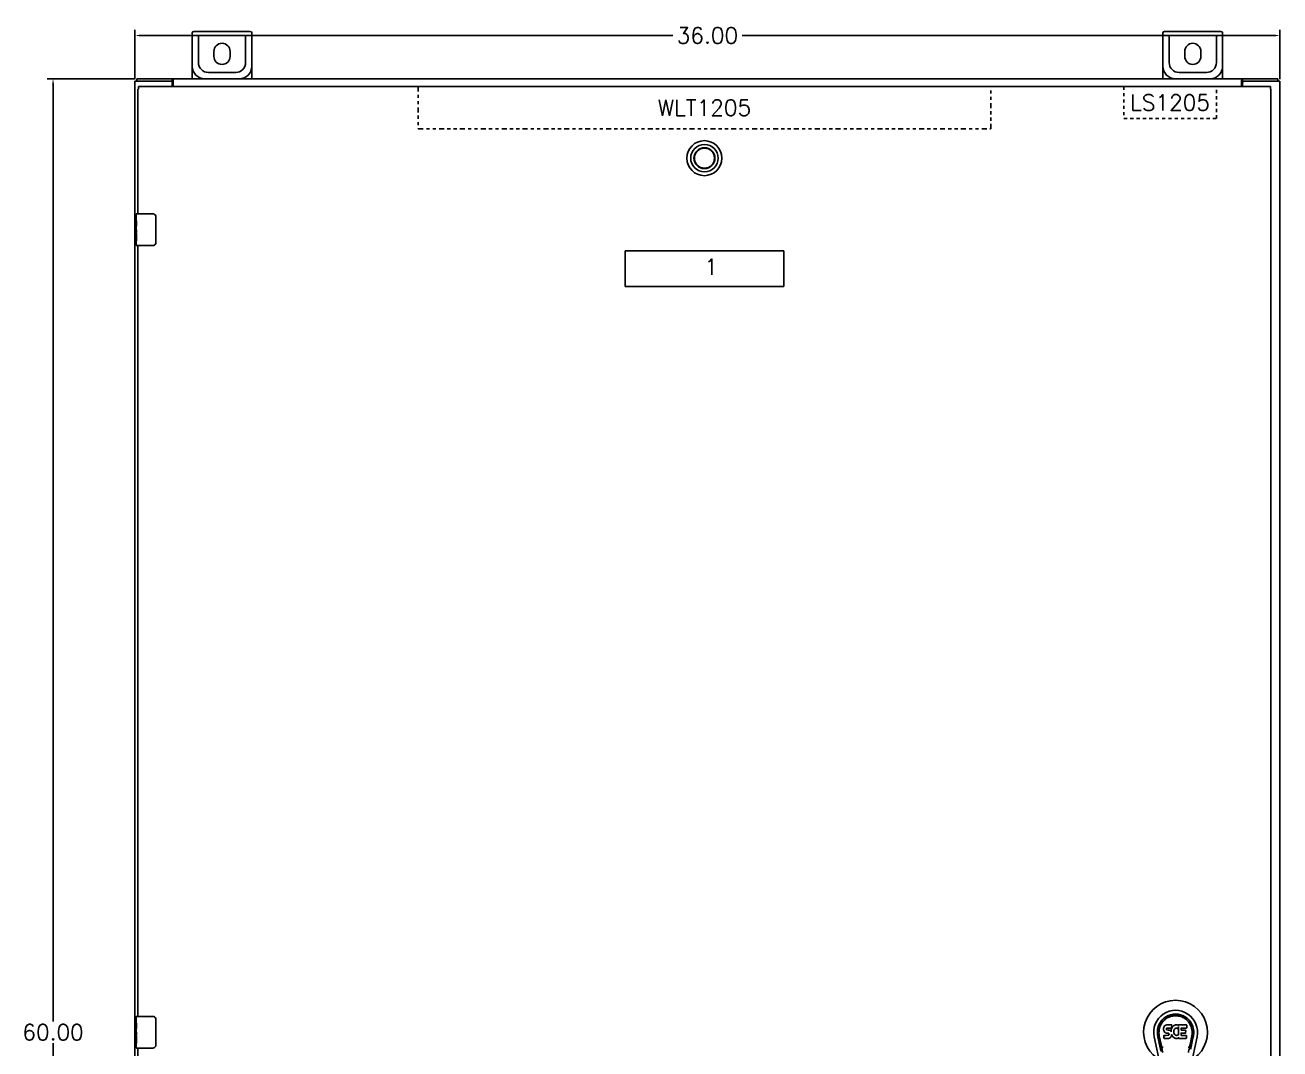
# Model space of a CAD drawing. Header units: inches. Extents: x -89 to 114, y 2 to 66.
# Drawn here: x 0.43 to 39.88, y 34.05 to 66.26 of the extents above; entities that cross this region are included whole.
import ezdxf
from ezdxf.enums import TextEntityAlignment as Align

# ---------------------------------------------------------------- set-up
doc = ezdxf.new("R2010")
doc.units = ezdxf.units.IN
doc.header["$LTSCALE"] = 0.25
doc.header["$MEASUREMENT"] = 0
doc.linetypes.add('HIDDEN2', pattern=[0.1875, 0.125, -0.0625])
doc.linetypes.add('PHANTOM2', pattern=[1.25, 0.625, -0.125, 0.125, -0.125, 0.125, -0.125])
for name, color, linetype in [('PNPG', 72, 'Continuous'), ('PSYMS', 7, 'Continuous'), ('PTAG', 150, 'Continuous')]:
    doc.layers.add(name, color=color, linetype=linetype)
doc.styles.get("Standard").update_dxf_attribs({"font": 'romans.shx'})
doc.styles.add('WD', font='romans.shx')
doc.dimstyles.get("Standard").update_dxf_attribs({"dimtxt": 0.18, "dimasz": 0.18, "dimexe": 0.18, "dimexo": 0.0625, "dimgap": 0.09, "dimtad": 0, "dimtih": 1, "dimtoh": 1, "dimdec": 4, "dimzin": 0, "dimdsep": 46, "dimtxsty": 'Standard', "dimcen": 0.09, "dimadec": 0, "dimazin": 0, "dimtfac": 1, "dimtdec": 4, "dimtofl": 0, "dimtmove": 0, "dimatfit": 3, "dimfxl": 1, "dimtolj": 1, "dimtzin": 0, "dimarcsym": 0})

# ---------------------------------------------------------------- blocks, each defined once
blk = doc.blocks.new('FRONT')
at = {"linetype": 'Continuous'}
for p, q in [((3.881, 4.647), (3.881, 64.497)), ((3.881, 64.497), (4.996, 64.497)), ((3.944, 64.497), (3.944, 64.572)), ((3.944, 64.572), (39.818, 64.572)), ((3.989, 64.322), (3.989, 64.247)), ((3.989, 64.322), (39.588, 64.322)), ((4.996, 64.497), (5.053, 64.497)), ((5.053, 64.497), (5.053, 64.572)), ((5.056, 64.322), (5.056, 64.437)), ((5.083, 64.322), (5.083, 64.529)), ((38.679, 64.322), (38.679, 64.529)), ((38.706, 64.322), (38.706, 64.437)), ((38.709, 64.497), (38.709, 64.572)), ((38.709, 64.497), (38.766, 64.497)), ((38.766, 64.497), (39.881, 64.497)), ((39.588, 64.322), (39.588, 64.247)), ((39.818, 64.497), (39.818, 64.572)), ((39.881, 4.647), (39.881, 64.497)), ((3.976, 60.322), (3.976, 64.247)), ((3.976, 64.247), (3.989, 64.247)), ((39.601, 64.247), (39.588, 64.247)), ((39.601, 64.247), (39.601, 4.897)), ((3.916, 60.163), (3.916, 60.307)), ((3.916, 59.907), (3.916, 60.16)), ((3.925, 60.105), (3.916, 60.105)), ((3.926, 59.937), (3.926, 60.094)), ((3.931, 60.322), (4.441, 60.322)), ((4.541, 60.222), (4.541, 59.422)), ((3.916, 59.937), (3.926, 59.937)), ((3.916, 59.337), (3.916, 59.905)), ((3.919, 59.875), (3.916, 59.875)), ((3.916, 59.743), (3.925, 59.743)), ((3.916, 59.707), (3.926, 59.707)), ((3.916, 59.644), (3.926, 59.644)), ((3.926, 59.754), (3.926, 59.807)), ((3.926, 59.476), (3.926, 59.707)), ((3.916, 59.476), (3.926, 59.476)), ((4.441, 59.322), (3.931, 59.322)), ((3.976, 35.072), (3.976, 59.322)), ((3.916, 34.913), (3.916, 35.057)), ((3.916, 34.657), (3.916, 34.91)), ((3.925, 34.855), (3.916, 34.855)), ((3.926, 34.687), (3.926, 34.844)), ((3.931, 35.072), (4.441, 35.072)), ((4.541, 34.972), (4.541, 34.172)), ((36.23, 34.724), (36.225, 34.699)), ((36.24, 34.749), (36.23, 34.724)), ((36.231, 34.724), (36.23, 34.724)), ((36.255, 34.771), (36.24, 34.749)), ((36.241, 34.749), (36.24, 34.749)), ((36.265, 34.78), (36.255, 34.771)), ((36.255, 34.77), (36.255, 34.771)), ((36.276, 34.788), (36.265, 34.78)), ((36.265, 34.78), (36.265, 34.78)), ((36.299, 34.799), (36.276, 34.788)), ((36.276, 34.787), (36.276, 34.788)), ((36.325, 34.807), (36.299, 34.799)), ((36.299, 34.798), (36.299, 34.799)), ((36.478, 34.807), (36.325, 34.807)), ((36.325, 34.806), (36.325, 34.807)), ((36.476, 34.713), (36.478, 34.728)), ((36.477, 34.806), (36.478, 34.807)), ((36.477, 34.728), (36.478, 34.728)), ((36.479, 34.752), (36.478, 34.807)), ((36.478, 34.752), (36.479, 34.752)), ((36.478, 34.728), (36.479, 34.752)), ((36.491, 34.72), (36.48, 34.699)), ((36.504, 34.739), (36.491, 34.72)), ((36.492, 34.72), (36.491, 34.72)), ((36.52, 34.757), (36.504, 34.739)), ((36.505, 34.739), (36.504, 34.739)), ((36.537, 34.773), (36.52, 34.757)), ((36.52, 34.756), (36.52, 34.757)), ((36.556, 34.788), (36.537, 34.773)), ((36.537, 34.773), (36.537, 34.773)), ((36.579, 34.798), (36.556, 34.788)), ((36.557, 34.787), (36.556, 34.788)), ((36.602, 34.803), (36.579, 34.798)), ((36.579, 34.797), (36.579, 34.798)), ((36.626, 34.805), (36.602, 34.803)), ((36.603, 34.802), (36.602, 34.803)), ((36.626, 34.805), (36.65, 34.805)), ((36.626, 34.805), (36.626, 34.805)), ((36.626, 34.804), (36.626, 34.805)), ((36.663, 34.803), (36.65, 34.805)), ((36.65, 34.804), (36.65, 34.805)), ((36.676, 34.799), (36.663, 34.803)), ((36.663, 34.802), (36.663, 34.803)), ((36.674, 34.699), (36.689, 34.736)), ((36.675, 34.798), (36.676, 34.799)), ((36.688, 34.791), (36.676, 34.799)), ((36.936, 34.805), (36.688, 34.805)), ((36.688, 34.804), (36.688, 34.805)), ((36.688, 34.805), (36.688, 34.791)), ((36.688, 34.791), (36.688, 34.79)), ((36.69, 34.741), (36.689, 34.74)), ((36.689, 34.74), (36.689, 34.74)), ((36.689, 34.739), (36.689, 34.736)), ((36.689, 34.736), (36.693, 34.489)), ((36.691, 34.747), (36.69, 34.745)), ((36.69, 34.745), (36.69, 34.744)), ((36.69, 34.744), (36.69, 34.743)), ((36.69, 34.743), (36.69, 34.742)), ((36.69, 34.742), (36.69, 34.741)), ((36.691, 34.75), (36.691, 34.749)), ((36.691, 34.749), (36.691, 34.747)), ((36.951, 34.714), (36.952, 34.788)), ((3.916, 34.687), (3.926, 34.687)), ((3.916, 34.087), (3.916, 34.655)), ((3.919, 34.625), (3.916, 34.625)), ((3.916, 34.493), (3.925, 34.493)), ((3.916, 34.457), (3.926, 34.457)), ((3.916, 34.394), (3.926, 34.394)), ((3.926, 34.504), (3.926, 34.557)), ((3.926, 34.226), (3.926, 34.457)), ((36.124, 33.503), (35.927, 34.429)), ((36.037, 34.474), (36.038, 34.467)), ((36.04, 34.458), (36.039, 34.461)), ((36.041, 34.455), (36.04, 34.458)), ((36.042, 34.448), (36.041, 34.455)), ((36.045, 34.433), (36.042, 34.448)), ((36.1, 34.177), (36.044, 34.454)), ((36.047, 34.424), (36.045, 34.433)), ((36.047, 34.424), (36.129, 34.039)), ((36.089, 34.463), (36.146, 34.184)), ((36.225, 34.699), (36.224, 34.674)), ((36.225, 34.674), (36.224, 34.674)), ((36.224, 34.674), (36.225, 34.649)), ((36.226, 34.699), (36.225, 34.699)), ((36.226, 34.649), (36.225, 34.649)), ((36.225, 34.649), (36.23, 34.624)), ((36.23, 34.624), (36.23, 34.624)), ((36.23, 34.624), (36.239, 34.601)), ((36.238, 34.474), (36.23, 34.466)), ((36.231, 34.465), (36.23, 34.466)), ((36.23, 34.466), (36.232, 34.386)), ((36.232, 34.387), (36.232, 34.386)), ((36.232, 34.386), (36.239, 34.379)), ((36.3, 34.474), (36.238, 34.474)), ((36.238, 34.473), (36.238, 34.474)), ((36.24, 34.601), (36.239, 34.601)), ((36.239, 34.601), (36.253, 34.579)), ((36.239, 34.379), (36.385, 34.379)), ((36.239, 34.379), (36.239, 34.379)), ((36.254, 34.58), (36.253, 34.579)), ((36.253, 34.579), (36.271, 34.561)), ((36.271, 34.561), (36.292, 34.547)), ((36.271, 34.561), (36.271, 34.561)), ((36.293, 34.548), (36.292, 34.547)), ((36.292, 34.547), (36.305, 34.542)), ((36.36, 34.475), (36.3, 34.474)), ((36.3, 34.474), (36.3, 34.473)), ((36.3, 34.474), (36.3, 34.474)), ((36.305, 34.543), (36.305, 34.542)), ((36.305, 34.542), (36.318, 34.54)), ((36.314, 34.677), (36.315, 34.676)), ((36.314, 34.663), (36.315, 34.676)), ((36.314, 34.663), (36.314, 34.663)), ((36.315, 34.657), (36.314, 34.663)), ((36.314, 34.656), (36.315, 34.657)), ((36.315, 34.676), (36.317, 34.69)), ((36.316, 34.652), (36.315, 34.657)), ((36.315, 34.652), (36.316, 34.652)), ((36.316, 34.69), (36.317, 34.69)), ((36.319, 34.648), (36.316, 34.652)), ((36.317, 34.69), (36.319, 34.693)), ((36.318, 34.693), (36.319, 34.693)), ((36.318, 34.648), (36.319, 34.648)), ((36.318, 34.541), (36.318, 34.54)), ((36.366, 34.54), (36.318, 34.54)), ((36.319, 34.693), (36.321, 34.695)), ((36.322, 34.646), (36.319, 34.648)), ((36.321, 34.695), (36.333, 34.698)), ((36.321, 34.695), (36.321, 34.695)), ((36.334, 34.642), (36.322, 34.646)), ((36.322, 34.645), (36.322, 34.646)), ((36.332, 34.699), (36.333, 34.698)), ((36.333, 34.698), (36.346, 34.699)), ((36.357, 34.643), (36.334, 34.642)), ((36.334, 34.642), (36.334, 34.642)), ((36.346, 34.703), (36.346, 34.702)), ((36.346, 34.7), (36.346, 34.699)), ((36.346, 34.699), (36.459, 34.699)), ((36.382, 34.642), (36.357, 34.643)), ((36.357, 34.642), (36.357, 34.643)), ((36.357, 34.642), (36.357, 34.642)), ((36.374, 34.476), (36.36, 34.475)), ((36.361, 34.474), (36.36, 34.475)), ((36.361, 34.474), (36.361, 34.473)), ((36.366, 34.54), (36.372, 34.539)), ((36.366, 34.54), (36.366, 34.54)), ((36.372, 34.54), (36.372, 34.539)), ((36.372, 34.539), (36.377, 34.538)), ((36.379, 34.478), (36.374, 34.476)), ((36.374, 34.475), (36.374, 34.476)), ((36.377, 34.538), (36.382, 34.534)), ((36.377, 34.538), (36.377, 34.538)), ((36.383, 34.482), (36.379, 34.478)), ((36.379, 34.478), (36.379, 34.478)), ((36.407, 34.636), (36.382, 34.642)), ((36.382, 34.641), (36.382, 34.642)), ((36.382, 34.535), (36.382, 34.534)), ((36.382, 34.534), (36.385, 34.53)), ((36.391, 34.493), (36.383, 34.482)), ((36.384, 34.482), (36.383, 34.482)), ((36.386, 34.53), (36.385, 34.53)), ((36.385, 34.53), (36.391, 34.518)), ((36.385, 34.381), (36.385, 34.383)), ((36.385, 34.379), (36.398, 34.381)), ((36.385, 34.379), (36.385, 34.379)), ((36.392, 34.518), (36.391, 34.518)), ((36.391, 34.518), (36.394, 34.505)), ((36.393, 34.499), (36.391, 34.493)), ((36.392, 34.493), (36.391, 34.493)), ((36.394, 34.505), (36.393, 34.499)), ((36.394, 34.499), (36.393, 34.499)), ((36.394, 34.505), (36.394, 34.505)), ((36.398, 34.381), (36.41, 34.385)), ((36.398, 34.381), (36.398, 34.381)), ((36.42, 34.631), (36.407, 34.636)), ((36.407, 34.636), (36.407, 34.636)), ((36.41, 34.385), (36.431, 34.399)), ((36.41, 34.385), (36.41, 34.385)), ((36.419, 34.63), (36.42, 34.631)), ((36.431, 34.623), (36.42, 34.631)), ((36.43, 34.622), (36.431, 34.623)), ((36.449, 34.604), (36.431, 34.623)), ((36.431, 34.399), (36.449, 34.416)), ((36.431, 34.4), (36.431, 34.399)), ((36.448, 34.604), (36.449, 34.604)), ((36.448, 34.417), (36.449, 34.416)), ((36.458, 34.59), (36.449, 34.604)), ((36.449, 34.416), (36.456, 34.427)), ((36.456, 34.427), (36.462, 34.438)), ((36.456, 34.427), (36.456, 34.427)), ((36.462, 34.632), (36.458, 34.59)), ((36.458, 34.588), (36.458, 34.59)), ((36.459, 34.702), (36.459, 34.703)), ((36.459, 34.699), (36.471, 34.701)), ((36.459, 34.7), (36.459, 34.699)), ((36.465, 34.655), (36.462, 34.632)), ((36.462, 34.632), (36.462, 34.632)), ((36.462, 34.438), (36.471, 34.461)), ((36.462, 34.438), (36.462, 34.438)), ((36.471, 34.677), (36.465, 34.655)), ((36.466, 34.655), (36.465, 34.655)), ((36.471, 34.701), (36.476, 34.713)), ((36.471, 34.701), (36.471, 34.701)), ((36.48, 34.699), (36.471, 34.677)), ((36.472, 34.677), (36.471, 34.677)), ((36.471, 34.461), (36.478, 34.485)), ((36.471, 34.461), (36.471, 34.461)), ((36.475, 34.713), (36.476, 34.713)), ((36.477, 34.5), (36.477, 34.501)), ((36.477, 34.499), (36.477, 34.5)), ((36.477, 34.498), (36.477, 34.499)), ((36.477, 34.498), (36.477, 34.498)), ((36.478, 34.497), (36.477, 34.498)), ((36.478, 34.496), (36.478, 34.497)), ((36.478, 34.496), (36.478, 34.496)), ((36.479, 34.491), (36.478, 34.493)), ((36.478, 34.485), (36.479, 34.491)), ((36.478, 34.485), (36.478, 34.485)), ((36.479, 34.491), (36.498, 34.457)), ((36.481, 34.699), (36.48, 34.699)), ((36.498, 34.457), (36.498, 34.457)), ((36.498, 34.457), (36.511, 34.438)), ((36.511, 34.438), (36.511, 34.438)), ((36.511, 34.438), (36.526, 34.421)), ((36.527, 34.422), (36.526, 34.421)), ((36.526, 34.421), (36.543, 34.406)), ((36.543, 34.575), (36.544, 34.602)), ((36.543, 34.575), (36.543, 34.575)), ((36.544, 34.563), (36.543, 34.575)), ((36.543, 34.406), (36.562, 34.392)), ((36.544, 34.406), (36.543, 34.406)), ((36.544, 34.602), (36.548, 34.627)), ((36.544, 34.602), (36.544, 34.602)), ((36.544, 34.563), (36.544, 34.563)), ((36.547, 34.551), (36.544, 34.563)), ((36.546, 34.551), (36.547, 34.551)), ((36.547, 34.627), (36.548, 34.627)), ((36.556, 34.527), (36.547, 34.551)), ((36.548, 34.627), (36.551, 34.638)), ((36.551, 34.638), (36.557, 34.649)), ((36.551, 34.638), (36.551, 34.638)), ((36.556, 34.649), (36.557, 34.649)), ((36.556, 34.527), (36.556, 34.527)), ((36.569, 34.505), (36.556, 34.527)), ((36.557, 34.649), (36.571, 34.671)), ((36.562, 34.393), (36.562, 34.392)), ((36.562, 34.392), (36.572, 34.387)), ((36.568, 34.505), (36.569, 34.505)), ((36.576, 34.496), (36.569, 34.505)), ((36.57, 34.671), (36.571, 34.671)), ((36.571, 34.671), (36.578, 34.68)), ((36.572, 34.387), (36.583, 34.383)), ((36.572, 34.387), (36.572, 34.387)), ((36.576, 34.495), (36.576, 34.496)), ((36.586, 34.487), (36.576, 34.496)), ((36.578, 34.68), (36.587, 34.686)), ((36.578, 34.68), (36.578, 34.68)), ((36.583, 34.383), (36.605, 34.377)), ((36.583, 34.383), (36.583, 34.383)), ((36.585, 34.487), (36.586, 34.487)), ((36.586, 34.686), (36.587, 34.686)), ((36.596, 34.48), (36.586, 34.487)), ((36.587, 34.686), (36.61, 34.695)), ((36.607, 34.476), (36.596, 34.48)), ((36.596, 34.48), (36.596, 34.48)), ((36.606, 34.378), (36.605, 34.377)), ((36.605, 34.377), (36.628, 34.375)), ((36.619, 34.474), (36.607, 34.476)), ((36.607, 34.475), (36.607, 34.476)), ((36.61, 34.695), (36.621, 34.698)), ((36.61, 34.696), (36.61, 34.695)), ((36.619, 34.474), (36.632, 34.473)), ((36.619, 34.473), (36.619, 34.474)), ((36.621, 34.699), (36.621, 34.698)), ((36.621, 34.698), (36.632, 34.698)), ((36.628, 34.379), (36.628, 34.375)), ((36.628, 34.375), (36.651, 34.378)), ((36.628, 34.375), (36.628, 34.375)), ((36.632, 34.699), (36.632, 34.698)), ((36.632, 34.698), (36.643, 34.695)), ((36.644, 34.475), (36.632, 34.473)), ((36.632, 34.473), (36.632, 34.473)), ((36.632, 34.472), (36.632, 34.473)), ((36.643, 34.696), (36.643, 34.695)), ((36.643, 34.695), (36.655, 34.691)), ((36.656, 34.479), (36.644, 34.475)), ((36.644, 34.475), (36.644, 34.475)), ((36.651, 34.378), (36.674, 34.385)), ((36.651, 34.378), (36.651, 34.378)), ((36.655, 34.691), (36.655, 34.691)), ((36.667, 34.484), (36.656, 34.479)), ((36.656, 34.478), (36.656, 34.479)), ((36.677, 34.491), (36.667, 34.484)), ((36.667, 34.484), (36.667, 34.484)), ((36.673, 34.385), (36.674, 34.385)), ((36.674, 34.385), (36.692, 34.396)), ((36.678, 34.491), (36.677, 34.491)), ((36.692, 34.397), (36.692, 34.396)), ((36.692, 34.396), (36.697, 34.396)), ((36.693, 34.489), (36.693, 34.488)), ((36.694, 34.486), (36.693, 34.488)), ((36.696, 34.481), (36.695, 34.483)), ((36.697, 34.397), (36.697, 34.396)), ((36.697, 34.396), (36.697, 34.388)), ((36.706, 34.379), (36.937, 34.379)), ((36.776, 34.47), (36.777, 34.471)), ((36.777, 34.471), (36.778, 34.544)), ((36.937, 34.471), (36.777, 34.471)), ((36.778, 34.642), (36.779, 34.642)), ((36.778, 34.544), (36.905, 34.544)), ((36.778, 34.544), (36.778, 34.544)), ((36.779, 34.7), (36.78, 34.699)), ((36.779, 34.642), (36.78, 34.699)), ((36.905, 34.642), (36.779, 34.642)), ((36.78, 34.699), (36.936, 34.699)), ((36.917, 34.555), (36.919, 34.629)), ((36.946, 34.388), (36.947, 34.46)), ((37.112, 34.463), (37.055, 34.184)), ((37.073, 34.039), (37.155, 34.424)), ((37.275, 34.429), (37.077, 33.503)), ((37.101, 34.177), (37.158, 34.454)), ((37.16, 34.448), (37.161, 34.456)), ((37.161, 34.456), (37.162, 34.458)), ((37.162, 34.461), (37.164, 34.469)), ((37.162, 34.458), (37.162, 34.461)), ((37.164, 34.469), (37.165, 34.474)), ((37.165, 34.474), (37.164, 34.467)), ((3.916, 34.226), (3.926, 34.226)), ((4.441, 34.072), (3.931, 34.072)), ((3.976, 9.822), (3.976, 34.072)), ((36.167, 34.08), (36.165, 34.08)), ((37.034, 34.08), (37.036, 34.08))]:
    blk.add_line(p, q, dxfattribs=at)
for points in [[(5.072, 64.551), (5.071, 64.553), (5.07, 64.556), (5.069, 64.558), (5.068, 64.56), (5.067, 64.562), (5.066, 64.564), (5.064, 64.565), (5.063, 64.567), (5.062, 64.568), (5.061, 64.569), (5.06, 64.57), (5.058, 64.571), (5.057, 64.572), (5.056, 64.572), (5.055, 64.572), (5.053, 64.572)], [(5.083, 64.476), (5.082, 64.476), (5.081, 64.476), (5.079, 64.476), (5.078, 64.477), (5.077, 64.477), (5.076, 64.477), (5.075, 64.478), (5.073, 64.479), (5.072, 64.48), (5.071, 64.481), (5.07, 64.482), (5.069, 64.483), (5.068, 64.484), (5.067, 64.486), (5.066, 64.487), (5.065, 64.489), (5.064, 64.49), (5.062, 64.491), (5.061, 64.493), (5.06, 64.494), (5.059, 64.495), (5.058, 64.496), (5.057, 64.497), (5.056, 64.497), (5.054, 64.497), (5.053, 64.497)], [(5.083, 64.529), (5.082, 64.53), (5.081, 64.532), (5.08, 64.534), (5.079, 64.536), (5.078, 64.538), (5.076, 64.541), (5.075, 64.543), (5.074, 64.546), (5.072, 64.551)], [(38.679, 64.529), (38.681, 64.53), (38.682, 64.532), (38.683, 64.534), (38.684, 64.536), (38.685, 64.538), (38.686, 64.541), (38.687, 64.543), (38.689, 64.546)], [(38.679, 64.476), (38.681, 64.476), (38.682, 64.476), (38.683, 64.476), (38.685, 64.477), (38.686, 64.477), (38.687, 64.477), (38.688, 64.478), (38.689, 64.479), (38.691, 64.48), (38.692, 64.481), (38.693, 64.482), (38.694, 64.483), (38.695, 64.484), (38.696, 64.486), (38.697, 64.487), (38.698, 64.489), (38.699, 64.49), (38.7, 64.491), (38.701, 64.493), (38.703, 64.494), (38.704, 64.495), (38.705, 64.496), (38.706, 64.497), (38.707, 64.497), (38.708, 64.497), (38.709, 64.497)], [(38.689, 64.546), (38.691, 64.551), (38.692, 64.553), (38.693, 64.556), (38.694, 64.558), (38.695, 64.56), (38.696, 64.562), (38.697, 64.564), (38.698, 64.565), (38.7, 64.567), (38.701, 64.568), (38.702, 64.569), (38.703, 64.57), (38.704, 64.571), (38.706, 64.572), (38.707, 64.572), (38.708, 64.572), (38.709, 64.572)], [(3.916, 60.163), (3.916, 60.16), (3.917, 60.156), (3.917, 60.151), (3.919, 60.144), (3.92, 60.137), (3.921, 60.13), (3.923, 60.121), (3.924, 60.113)], [(3.924, 60.113), (3.925, 60.104), (3.926, 60.094)], [(4.534, 60.258), (4.536, 60.253), (4.538, 60.247), (4.539, 60.241), (4.54, 60.235), (4.541, 60.229), (4.541, 60.222)], [(3.916, 59.907), (3.916, 59.9), (3.917, 59.893), (3.918, 59.884), (3.919, 59.876)], [(3.919, 59.876), (3.922, 59.849), (3.923, 59.84), (3.924, 59.831), (3.925, 59.822), (3.925, 59.814), (3.926, 59.807)], [(3.926, 59.754), (3.926, 59.748), (3.925, 59.742), (3.925, 59.735), (3.924, 59.729), (3.923, 59.724), (3.923, 59.718)], [(4.541, 59.422), (4.541, 59.416), (4.54, 59.41), (4.539, 59.404), (4.538, 59.398), (4.536, 59.392), (4.534, 59.386)], [(36.044, 34.454), (36.036, 34.506), (36.032, 34.558), (36.034, 34.608), (36.04, 34.657), (36.049, 34.704), (36.062, 34.75), (36.079, 34.793), (36.099, 34.834), (36.121, 34.873), (36.146, 34.909), (36.174, 34.943), (36.203, 34.973), (36.234, 35.001), (36.265, 35.026), (36.297, 35.048), (36.33, 35.067), (36.363, 35.084), (36.396, 35.098), (36.43, 35.11), (36.464, 35.119), (36.498, 35.126), (36.532, 35.132), (36.566, 35.135), (36.601, 35.136)], [(36.601, 35.136), (36.635, 35.135), (36.67, 35.132), (36.704, 35.127), (36.738, 35.119), (36.772, 35.11), (36.806, 35.098), (36.839, 35.084), (36.872, 35.067), (36.905, 35.048), (36.937, 35.026), (36.969, 35.001), (37, 34.972), (37.029, 34.942), (37.056, 34.908), (37.081, 34.872), (37.104, 34.833), (37.123, 34.791), (37.14, 34.748), (37.153, 34.703), (37.162, 34.656), (37.168, 34.607), (37.169, 34.557), (37.166, 34.506), (37.158, 34.454)], [(3.916, 34.913), (3.916, 34.91), (3.917, 34.906), (3.917, 34.901), (3.919, 34.894), (3.92, 34.887), (3.921, 34.88), (3.923, 34.871), (3.924, 34.863)], [(3.924, 34.863), (3.925, 34.854), (3.926, 34.844)], [(4.534, 35.008), (4.536, 35.003), (4.538, 34.997), (4.539, 34.991), (4.54, 34.985), (4.541, 34.979), (4.541, 34.972)], [(36.089, 34.463), (36.082, 34.509), (36.079, 34.555), (36.08, 34.601), (36.085, 34.648), (36.095, 34.694), (36.108, 34.739), (36.125, 34.782), (36.145, 34.822), (36.168, 34.86), (36.194, 34.894), (36.221, 34.925), (36.249, 34.953), (36.279, 34.978), (36.309, 35), (36.34, 35.02), (36.372, 35.037), (36.404, 35.051), (36.437, 35.063), (36.469, 35.073), (36.502, 35.08), (36.535, 35.085), (36.567, 35.088), (36.6, 35.089), (36.632, 35.088), (36.665, 35.085), (36.697, 35.08), (36.73, 35.073), (36.762, 35.064), (36.794, 35.052), (36.826, 35.038), (36.858, 35.022), (36.889, 35.003), (36.92, 34.981), (36.95, 34.956), (36.978, 34.928), (37.006, 34.897), (37.031, 34.863), (37.054, 34.826), (37.075, 34.785), (37.093, 34.742), (37.107, 34.697), (37.116, 34.651)], [(36.231, 34.724), (36.231, 34.724), (36.231, 34.725), (36.232, 34.725), (36.232, 34.725), (36.233, 34.725), (36.233, 34.725)], [(36.241, 34.749), (36.241, 34.749), (36.241, 34.749), (36.241, 34.749), (36.242, 34.749), (36.242, 34.749), (36.242, 34.749)], [(36.255, 34.77), (36.256, 34.77), (36.256, 34.771), (36.256, 34.771), (36.256, 34.771), (36.257, 34.77), (36.257, 34.77)], [(36.265, 34.78), (36.265, 34.78), (36.266, 34.78), (36.266, 34.78), (36.266, 34.78), (36.266, 34.78), (36.266, 34.78)], [(36.276, 34.787), (36.276, 34.787), (36.277, 34.787), (36.277, 34.787), (36.277, 34.787), (36.277, 34.787), (36.277, 34.787)], [(36.299, 34.798), (36.299, 34.798), (36.299, 34.798), (36.3, 34.798), (36.3, 34.798), (36.3, 34.798), (36.3, 34.797)], [(36.325, 34.806), (36.325, 34.806), (36.325, 34.806), (36.325, 34.806), (36.325, 34.806), (36.325, 34.806), (36.325, 34.806)], [(36.477, 34.806), (36.476, 34.806), (36.476, 34.806), (36.476, 34.806), (36.476, 34.806), (36.475, 34.806), (36.475, 34.806)], [(36.477, 34.728), (36.477, 34.728), (36.477, 34.728), (36.476, 34.729), (36.476, 34.729), (36.476, 34.729), (36.475, 34.729)], [(36.478, 34.752), (36.478, 34.752), (36.478, 34.753), (36.478, 34.753), (36.477, 34.753), (36.477, 34.753), (36.476, 34.753)], [(36.493, 34.72), (36.493, 34.72), (36.493, 34.72), (36.492, 34.72), (36.492, 34.72), (36.492, 34.72), (36.492, 34.72)], [(36.506, 34.739), (36.506, 34.739), (36.506, 34.739), (36.506, 34.739), (36.505, 34.739), (36.505, 34.739), (36.505, 34.739)], [(36.521, 34.757), (36.521, 34.757), (36.521, 34.757), (36.521, 34.757), (36.52, 34.757), (36.52, 34.757), (36.52, 34.756)], [(36.538, 34.773), (36.538, 34.773), (36.538, 34.773), (36.538, 34.773), (36.537, 34.773), (36.537, 34.773), (36.537, 34.773)], [(36.558, 34.787), (36.557, 34.787), (36.557, 34.787), (36.557, 34.787), (36.557, 34.787), (36.557, 34.787), (36.557, 34.787)], [(36.58, 34.796), (36.579, 34.797), (36.579, 34.797), (36.579, 34.797), (36.579, 34.797), (36.579, 34.797), (36.579, 34.797)], [(36.603, 34.802), (36.603, 34.802), (36.603, 34.802), (36.603, 34.802), (36.603, 34.802), (36.603, 34.802), (36.603, 34.802)], [(36.65, 34.804), (36.65, 34.804), (36.65, 34.804), (36.65, 34.804), (36.65, 34.804), (36.65, 34.804), (36.65, 34.804)], [(36.662, 34.802), (36.662, 34.802), (36.662, 34.802), (36.662, 34.802), (36.663, 34.802), (36.663, 34.802), (36.663, 34.802)], [(36.675, 34.798), (36.675, 34.798), (36.675, 34.798), (36.675, 34.798), (36.675, 34.798), (36.675, 34.798), (36.675, 34.798)], [(36.69, 34.803), (36.69, 34.804), (36.69, 34.804), (36.689, 34.804), (36.689, 34.804), (36.689, 34.804), (36.689, 34.804)], [(36.69, 34.787), (36.69, 34.788), (36.69, 34.788), (36.69, 34.788), (36.689, 34.789), (36.689, 34.789), (36.689, 34.789)], [(36.689, 34.74), (36.689, 34.74), (36.689, 34.74), (36.689, 34.739)], [(36.689, 34.739), (36.689, 34.739), (36.689, 34.739), (36.689, 34.739)], [(3.916, 34.657), (3.916, 34.65), (3.917, 34.643), (3.918, 34.634), (3.919, 34.626)], [(3.919, 34.626), (3.922, 34.599), (3.923, 34.59), (3.924, 34.581), (3.925, 34.572), (3.925, 34.564), (3.926, 34.557)], [(3.926, 34.504), (3.926, 34.498), (3.925, 34.492), (3.925, 34.485), (3.924, 34.479), (3.923, 34.474), (3.923, 34.468)], [(36.037, 34.474), (36.036, 34.481), (36.035, 34.487), (36.034, 34.493), (36.033, 34.5), (36.032, 34.506), (36.031, 34.512)], [(36.039, 34.461), (36.037, 34.473), (36.037, 34.474)], [(36.225, 34.674), (36.225, 34.675), (36.225, 34.675), (36.225, 34.675), (36.226, 34.675), (36.226, 34.676), (36.227, 34.676)], [(36.226, 34.699), (36.226, 34.699), (36.226, 34.7), (36.227, 34.7), (36.227, 34.7), (36.228, 34.7), (36.228, 34.7)], [(36.226, 34.649), (36.226, 34.65), (36.226, 34.65), (36.226, 34.65), (36.227, 34.651), (36.227, 34.651), (36.228, 34.651)], [(36.23, 34.625), (36.23, 34.625), (36.231, 34.625), (36.231, 34.626), (36.231, 34.626), (36.232, 34.626), (36.232, 34.626)], [(36.231, 34.466), (36.231, 34.466), (36.231, 34.466), (36.232, 34.466), (36.232, 34.466), (36.232, 34.466), (36.233, 34.466)], [(36.232, 34.387), (36.232, 34.387), (36.232, 34.388), (36.233, 34.388), (36.233, 34.388), (36.234, 34.389), (36.234, 34.389)], [(36.238, 34.473), (36.239, 34.473), (36.239, 34.473), (36.239, 34.473), (36.239, 34.473), (36.239, 34.473), (36.239, 34.472)], [(36.239, 34.381), (36.24, 34.382), (36.24, 34.382), (36.24, 34.382), (36.24, 34.382), (36.24, 34.383), (36.24, 34.383)], [(36.239, 34.38), (36.239, 34.38), (36.239, 34.38), (36.239, 34.38), (36.239, 34.381), (36.239, 34.381), (36.239, 34.381)], [(36.24, 34.601), (36.24, 34.601), (36.24, 34.602), (36.24, 34.602), (36.24, 34.603), (36.241, 34.603), (36.241, 34.603)], [(36.254, 34.58), (36.253, 34.58), (36.253, 34.58), (36.254, 34.581), (36.254, 34.581), (36.254, 34.581), (36.254, 34.582), (36.255, 34.582), (36.255, 34.582)], [(36.271, 34.561), (36.271, 34.562), (36.271, 34.562), (36.271, 34.562), (36.271, 34.563), (36.271, 34.563), (36.272, 34.564), (36.272, 34.564), (36.273, 34.564)], [(36.293, 34.548), (36.292, 34.548), (36.292, 34.548), (36.292, 34.548), (36.292, 34.549), (36.293, 34.549), (36.293, 34.55), (36.293, 34.55), (36.293, 34.551)], [(36.305, 34.543), (36.305, 34.543), (36.305, 34.543), (36.305, 34.544), (36.305, 34.544), (36.305, 34.545), (36.305, 34.545), (36.305, 34.546), (36.306, 34.546)], [(36.312, 34.678), (36.313, 34.678), (36.313, 34.678), (36.314, 34.678), (36.314, 34.677), (36.314, 34.677), (36.314, 34.676)], [(36.312, 34.664), (36.312, 34.664), (36.313, 34.664), (36.313, 34.664), (36.313, 34.663), (36.313, 34.663), (36.314, 34.662)], [(36.312, 34.657), (36.312, 34.657), (36.313, 34.657), (36.313, 34.657), (36.314, 34.657), (36.314, 34.657), (36.314, 34.657)], [(36.314, 34.652), (36.314, 34.652), (36.314, 34.652), (36.315, 34.652), (36.315, 34.652), (36.315, 34.652), (36.315, 34.652)], [(36.315, 34.692), (36.315, 34.692), (36.316, 34.691), (36.316, 34.691), (36.316, 34.691), (36.316, 34.69), (36.316, 34.69)], [(36.317, 34.696), (36.317, 34.696), (36.318, 34.695), (36.318, 34.695), (36.318, 34.694), (36.318, 34.694), (36.318, 34.693)], [(36.317, 34.648), (36.317, 34.648), (36.317, 34.648), (36.318, 34.648), (36.318, 34.648), (36.318, 34.648), (36.318, 34.648)], [(36.318, 34.541), (36.318, 34.541), (36.318, 34.541), (36.318, 34.541), (36.318, 34.542), (36.318, 34.543), (36.318, 34.543), (36.318, 34.544), (36.318, 34.544)], [(36.32, 34.699), (36.32, 34.698), (36.321, 34.698), (36.321, 34.697), (36.321, 34.697), (36.321, 34.696), (36.321, 34.696), (36.321, 34.696), (36.321, 34.696)], [(36.321, 34.645), (36.321, 34.645), (36.322, 34.645), (36.322, 34.645), (36.322, 34.645), (36.322, 34.645), (36.322, 34.645)], [(36.332, 34.702), (36.332, 34.702), (36.332, 34.701), (36.332, 34.701), (36.332, 34.7), (36.333, 34.7), (36.333, 34.699), (36.333, 34.699), (36.332, 34.699)], [(36.334, 34.641), (36.334, 34.641), (36.334, 34.641), (36.334, 34.641), (36.334, 34.642), (36.334, 34.642), (36.334, 34.642)], [(36.346, 34.702), (36.346, 34.701), (36.346, 34.701), (36.346, 34.701), (36.346, 34.7), (36.346, 34.7), (36.346, 34.7)], [(36.366, 34.54), (36.366, 34.54), (36.366, 34.541), (36.366, 34.541), (36.366, 34.541), (36.366, 34.542), (36.366, 34.543), (36.366, 34.543), (36.366, 34.544)], [(36.372, 34.54), (36.372, 34.54), (36.372, 34.54), (36.372, 34.54), (36.372, 34.541), (36.372, 34.541), (36.372, 34.542), (36.372, 34.543), (36.373, 34.543)], [(36.374, 34.475), (36.374, 34.475), (36.375, 34.475), (36.375, 34.475), (36.375, 34.475), (36.375, 34.475), (36.375, 34.474)], [(36.377, 34.538), (36.377, 34.538), (36.377, 34.539), (36.377, 34.539), (36.377, 34.539), (36.377, 34.54), (36.378, 34.54), (36.378, 34.541), (36.378, 34.541)], [(36.379, 34.478), (36.379, 34.478), (36.379, 34.478), (36.38, 34.478), (36.38, 34.478), (36.38, 34.477), (36.38, 34.477)], [(36.382, 34.641), (36.382, 34.641), (36.382, 34.641), (36.382, 34.641), (36.382, 34.641), (36.382, 34.641), (36.382, 34.641)], [(36.382, 34.535), (36.382, 34.535), (36.382, 34.535), (36.382, 34.536), (36.382, 34.536), (36.382, 34.536), (36.383, 34.537), (36.383, 34.537), (36.383, 34.537)], [(36.384, 34.482), (36.384, 34.482), (36.384, 34.482), (36.384, 34.482), (36.385, 34.482), (36.385, 34.482), (36.385, 34.482)], [(36.385, 34.379), (36.385, 34.38), (36.385, 34.38), (36.385, 34.38), (36.385, 34.38), (36.385, 34.381), (36.385, 34.381)], [(36.386, 34.53), (36.386, 34.53), (36.386, 34.531), (36.386, 34.531), (36.387, 34.532), (36.387, 34.532), (36.388, 34.532)], [(36.392, 34.518), (36.392, 34.519), (36.392, 34.519), (36.392, 34.519), (36.393, 34.52), (36.393, 34.52), (36.394, 34.52)], [(36.392, 34.493), (36.392, 34.493), (36.392, 34.494), (36.393, 34.494), (36.393, 34.494), (36.393, 34.494), (36.394, 34.494)], [(36.394, 34.505), (36.394, 34.505), (36.395, 34.505), (36.395, 34.506), (36.395, 34.506), (36.396, 34.506), (36.396, 34.506)], [(36.394, 34.499), (36.394, 34.499), (36.394, 34.499), (36.395, 34.499), (36.395, 34.499), (36.395, 34.5), (36.396, 34.5)], [(36.398, 34.381), (36.398, 34.381), (36.398, 34.381), (36.398, 34.382), (36.398, 34.382), (36.398, 34.383), (36.398, 34.383), (36.398, 34.384), (36.397, 34.384)], [(36.406, 34.635), (36.406, 34.635), (36.406, 34.635), (36.407, 34.636), (36.407, 34.636), (36.407, 34.636), (36.407, 34.636)], [(36.41, 34.385), (36.41, 34.386), (36.41, 34.386), (36.41, 34.386), (36.41, 34.387), (36.41, 34.387), (36.41, 34.388), (36.409, 34.388), (36.409, 34.389)], [(36.418, 34.63), (36.418, 34.63), (36.419, 34.63), (36.419, 34.63), (36.419, 34.63), (36.419, 34.63), (36.419, 34.63)], [(36.429, 34.622), (36.429, 34.622), (36.429, 34.622), (36.43, 34.622), (36.43, 34.622), (36.43, 34.622), (36.43, 34.622)], [(36.431, 34.399), (36.431, 34.4), (36.431, 34.4), (36.431, 34.401), (36.431, 34.401), (36.43, 34.401), (36.43, 34.402), (36.43, 34.402), (36.429, 34.402)], [(36.447, 34.604), (36.447, 34.604), (36.447, 34.604), (36.448, 34.604), (36.448, 34.604), (36.448, 34.604), (36.448, 34.604)], [(36.448, 34.417), (36.449, 34.417), (36.449, 34.417), (36.449, 34.418), (36.448, 34.418), (36.448, 34.419), (36.448, 34.419), (36.447, 34.419), (36.447, 34.419)], [(36.456, 34.427), (36.456, 34.428), (36.456, 34.428), (36.456, 34.429), (36.455, 34.429), (36.455, 34.429), (36.454, 34.43)], [(36.46, 34.583), (36.459, 34.585), (36.459, 34.586), (36.459, 34.587), (36.459, 34.588), (36.458, 34.588)], [(36.459, 34.7), (36.459, 34.7), (36.459, 34.7), (36.459, 34.701), (36.459, 34.701), (36.459, 34.701), (36.459, 34.702)], [(36.461, 34.438), (36.462, 34.439), (36.461, 34.439), (36.461, 34.44), (36.461, 34.44), (36.46, 34.44), (36.46, 34.441)], [(36.464, 34.633), (36.464, 34.633), (36.463, 34.633), (36.463, 34.633), (36.463, 34.633), (36.462, 34.632), (36.462, 34.632)], [(36.468, 34.656), (36.468, 34.656), (36.467, 34.656), (36.467, 34.655), (36.466, 34.655), (36.466, 34.655), (36.466, 34.655)], [(36.471, 34.461), (36.471, 34.462), (36.471, 34.462), (36.47, 34.462), (36.47, 34.463), (36.469, 34.463), (36.469, 34.463)], [(36.471, 34.701), (36.471, 34.702), (36.471, 34.702), (36.471, 34.702), (36.471, 34.703), (36.471, 34.703), (36.47, 34.704), (36.47, 34.704), (36.47, 34.704)], [(36.474, 34.678), (36.473, 34.678), (36.473, 34.678), (36.473, 34.678), (36.472, 34.678), (36.472, 34.677), (36.472, 34.677)], [(36.475, 34.713), (36.475, 34.714), (36.475, 34.714), (36.475, 34.715), (36.474, 34.715), (36.474, 34.715), (36.473, 34.715)], [(36.478, 34.485), (36.478, 34.485), (36.477, 34.486), (36.477, 34.486), (36.477, 34.486), (36.476, 34.487), (36.476, 34.487)], [(36.478, 34.495), (36.478, 34.495), (36.478, 34.495), (36.478, 34.496)], [(36.478, 34.493), (36.478, 34.493), (36.478, 34.493), (36.478, 34.493), (36.478, 34.494), (36.478, 34.494), (36.478, 34.494), (36.478, 34.494), (36.478, 34.495)], [(36.482, 34.699), (36.482, 34.7), (36.482, 34.7), (36.481, 34.699), (36.481, 34.699), (36.481, 34.699), (36.481, 34.699)], [(36.498, 34.457), (36.498, 34.458), (36.498, 34.458), (36.498, 34.459), (36.499, 34.459), (36.499, 34.459), (36.5, 34.46)], [(36.511, 34.438), (36.511, 34.439), (36.511, 34.439), (36.511, 34.439), (36.512, 34.44), (36.512, 34.44), (36.512, 34.441), (36.513, 34.441), (36.513, 34.441)], [(36.527, 34.422), (36.527, 34.422), (36.526, 34.422), (36.527, 34.423), (36.527, 34.423), (36.527, 34.423), (36.527, 34.424), (36.528, 34.424), (36.528, 34.424)], [(36.543, 34.576), (36.542, 34.576), (36.542, 34.576), (36.542, 34.576), (36.541, 34.577), (36.541, 34.577), (36.541, 34.577)], [(36.544, 34.602), (36.544, 34.602), (36.543, 34.602), (36.543, 34.603), (36.543, 34.603), (36.542, 34.603), (36.542, 34.603)], [(36.543, 34.563), (36.543, 34.564), (36.543, 34.564), (36.543, 34.564), (36.542, 34.564), (36.542, 34.564), (36.542, 34.564)], [(36.544, 34.406), (36.544, 34.407), (36.543, 34.407), (36.544, 34.407), (36.544, 34.408), (36.544, 34.408), (36.544, 34.409), (36.545, 34.409), (36.545, 34.409)], [(36.546, 34.551), (36.546, 34.552), (36.546, 34.552), (36.545, 34.552), (36.545, 34.552), (36.545, 34.552), (36.544, 34.552)], [(36.547, 34.627), (36.547, 34.628), (36.547, 34.628), (36.547, 34.628), (36.546, 34.629), (36.546, 34.629), (36.545, 34.629)], [(36.551, 34.638), (36.551, 34.639), (36.551, 34.639), (36.55, 34.64), (36.55, 34.64), (36.55, 34.64), (36.549, 34.641)], [(36.556, 34.527), (36.555, 34.527), (36.555, 34.528), (36.555, 34.528), (36.555, 34.528), (36.554, 34.528), (36.554, 34.528)], [(36.556, 34.649), (36.556, 34.65), (36.556, 34.65), (36.556, 34.651), (36.556, 34.651), (36.555, 34.651), (36.555, 34.652)], [(36.562, 34.393), (36.562, 34.393), (36.562, 34.393), (36.562, 34.393), (36.562, 34.394), (36.562, 34.394), (36.562, 34.395), (36.563, 34.395), (36.563, 34.396)], [(36.566, 34.505), (36.567, 34.505), (36.567, 34.505), (36.567, 34.505), (36.568, 34.505), (36.568, 34.505), (36.568, 34.505)], [(36.57, 34.671), (36.57, 34.672), (36.57, 34.672), (36.57, 34.672), (36.57, 34.673), (36.57, 34.673), (36.57, 34.673), (36.569, 34.674), (36.569, 34.674)], [(36.572, 34.387), (36.572, 34.387), (36.572, 34.388), (36.572, 34.388), (36.572, 34.389), (36.572, 34.389), (36.573, 34.39), (36.573, 34.39), (36.573, 34.39)], [(36.575, 34.495), (36.575, 34.495), (36.575, 34.496), (36.575, 34.496), (36.576, 34.496), (36.576, 34.495), (36.576, 34.495)], [(36.578, 34.68), (36.578, 34.68), (36.578, 34.681), (36.578, 34.681), (36.577, 34.682), (36.577, 34.682), (36.577, 34.682), (36.577, 34.683), (36.576, 34.683)], [(36.583, 34.383), (36.583, 34.384), (36.583, 34.384), (36.583, 34.384), (36.583, 34.385), (36.583, 34.385), (36.583, 34.386), (36.584, 34.386), (36.584, 34.387)], [(36.584, 34.487), (36.585, 34.487), (36.585, 34.487), (36.585, 34.487), (36.585, 34.487), (36.585, 34.487), (36.585, 34.487)], [(36.586, 34.686), (36.587, 34.686), (36.587, 34.687), (36.587, 34.687), (36.587, 34.688), (36.586, 34.688), (36.586, 34.689), (36.586, 34.689), (36.585, 34.689)], [(36.595, 34.48), (36.595, 34.48), (36.595, 34.48), (36.595, 34.48), (36.595, 34.48), (36.596, 34.48), (36.596, 34.48)], [(36.606, 34.378), (36.605, 34.378), (36.605, 34.378), (36.605, 34.379), (36.605, 34.379), (36.606, 34.38), (36.606, 34.38), (36.606, 34.381), (36.606, 34.381)], [(36.606, 34.475), (36.607, 34.475), (36.607, 34.475), (36.607, 34.475), (36.607, 34.475), (36.607, 34.475), (36.607, 34.475)], [(36.61, 34.696), (36.61, 34.696), (36.61, 34.696), (36.61, 34.697), (36.61, 34.697), (36.61, 34.698), (36.61, 34.698), (36.61, 34.699), (36.609, 34.699)], [(36.619, 34.473), (36.619, 34.473), (36.619, 34.473), (36.619, 34.473), (36.619, 34.473), (36.619, 34.473), (36.619, 34.473)], [(36.621, 34.699), (36.621, 34.699), (36.621, 34.699), (36.621, 34.699), (36.621, 34.7), (36.621, 34.7), (36.621, 34.701), (36.621, 34.702), (36.621, 34.702)], [(36.632, 34.699), (36.632, 34.699), (36.632, 34.699), (36.632, 34.699), (36.632, 34.7), (36.632, 34.7), (36.632, 34.701), (36.632, 34.701), (36.632, 34.702)], [(36.643, 34.696), (36.643, 34.696), (36.643, 34.696), (36.643, 34.697), (36.643, 34.697), (36.643, 34.698), (36.643, 34.698), (36.644, 34.699), (36.644, 34.699)], [(36.644, 34.474), (36.644, 34.474), (36.644, 34.474), (36.644, 34.474), (36.644, 34.475), (36.644, 34.475), (36.644, 34.475)], [(36.651, 34.382), (36.651, 34.381), (36.651, 34.381), (36.651, 34.38), (36.651, 34.38), (36.651, 34.379), (36.651, 34.379), (36.651, 34.379), (36.651, 34.378)], [(36.656, 34.695), (36.655, 34.694), (36.655, 34.694), (36.655, 34.693), (36.655, 34.693), (36.655, 34.692), (36.655, 34.692), (36.655, 34.691), (36.655, 34.691)], [(36.657, 34.478), (36.657, 34.478), (36.656, 34.478), (36.656, 34.478), (36.656, 34.478), (36.656, 34.478), (36.656, 34.478)], [(36.668, 34.483), (36.668, 34.484), (36.668, 34.484), (36.668, 34.484), (36.668, 34.484), (36.668, 34.484), (36.667, 34.484)], [(36.673, 34.389), (36.673, 34.388), (36.673, 34.388), (36.673, 34.387), (36.673, 34.387), (36.674, 34.386), (36.674, 34.386), (36.674, 34.386), (36.673, 34.385)], [(36.693, 34.489), (36.692, 34.49), (36.692, 34.49), (36.691, 34.491), (36.69, 34.492), (36.689, 34.492), (36.689, 34.492), (36.688, 34.493), (36.687, 34.493), (36.686, 34.493), (36.686, 34.493), (36.685, 34.494), (36.684, 34.494)], [(36.691, 34.4), (36.692, 34.4), (36.692, 34.399), (36.692, 34.399), (36.692, 34.399), (36.692, 34.399), (36.692, 34.399)], [(36.692, 34.399), (36.692, 34.398), (36.692, 34.398), (36.692, 34.397), (36.692, 34.397), (36.692, 34.397), (36.692, 34.397)], [(36.695, 34.483), (36.695, 34.484), (36.694, 34.485), (36.694, 34.486), (36.694, 34.486)], [(36.698, 34.399), (36.698, 34.398), (36.697, 34.398), (36.697, 34.398), (36.697, 34.398), (36.697, 34.397), (36.697, 34.397)], [(36.699, 34.4), (36.699, 34.4), (36.699, 34.399), (36.698, 34.399), (36.698, 34.399), (36.698, 34.399), (36.698, 34.399)], [(36.774, 34.469), (36.775, 34.469), (36.775, 34.47), (36.775, 34.47), (36.775, 34.47), (36.776, 34.47), (36.776, 34.47)], [(36.776, 34.641), (36.776, 34.641), (36.777, 34.641), (36.777, 34.641), (36.777, 34.641), (36.777, 34.641), (36.777, 34.641)], [(36.776, 34.548), (36.776, 34.547), (36.776, 34.547), (36.776, 34.547), (36.777, 34.547), (36.777, 34.546), (36.777, 34.546)], [(36.777, 34.703), (36.777, 34.703), (36.778, 34.703), (36.778, 34.703), (36.778, 34.702), (36.778, 34.702), (36.779, 34.702)], [(36.777, 34.546), (36.777, 34.546), (36.777, 34.546), (36.777, 34.545), (36.778, 34.545), (36.778, 34.545), (36.778, 34.545)], [(36.779, 34.702), (36.779, 34.702), (36.779, 34.701), (36.779, 34.701), (36.779, 34.701), (36.779, 34.701), (36.779, 34.701)], [(37.116, 34.651), (37.122, 34.603), (37.123, 34.556), (37.12, 34.509), (37.112, 34.463)], [(37.155, 34.424), (37.156, 34.428), (37.16, 34.448)], [(37.165, 34.474), (37.166, 34.481), (37.167, 34.487), (37.168, 34.493), (37.169, 34.5), (37.17, 34.506), (37.17, 34.512)], [(4.541, 34.172), (4.541, 34.166), (4.54, 34.16), (4.539, 34.154), (4.538, 34.148), (4.536, 34.142), (4.534, 34.136)], [(36.145, 33.964), (36.135, 34.012), (36.129, 34.039), (36.124, 34.065), (36.118, 34.09), (36.113, 34.114), (36.109, 34.136), (36.104, 34.157), (36.1, 34.177)], [(36.168, 34.081), (36.168, 34.08), (36.168, 34.08), (36.168, 34.08), (36.168, 34.08), (36.167, 34.08), (36.167, 34.08)], [(36.206, 34.106), (36.201, 34.105), (36.196, 34.103), (36.191, 34.102), (36.187, 34.1), (36.183, 34.098), (36.179, 34.096), (36.176, 34.093), (36.173, 34.091), (36.17, 34.088), (36.169, 34.086), (36.168, 34.083), (36.168, 34.081)], [(36.996, 34.106), (37.001, 34.105), (37.006, 34.103), (37.01, 34.102), (37.015, 34.1), (37.019, 34.098), (37.023, 34.096), (37.026, 34.093), (37.029, 34.091), (37.031, 34.088), (37.033, 34.086), (37.034, 34.083), (37.034, 34.081)], [(37.034, 34.08), (37.034, 34.08), (37.034, 34.08), (37.034, 34.08), (37.034, 34.08), (37.034, 34.08), (37.034, 34.081)], [(37.101, 34.177), (37.097, 34.157), (37.093, 34.136), (37.088, 34.114), (37.083, 34.09), (37.078, 34.065), (37.073, 34.039)]]:
    blk.add_lwpolyline(points, dxfattribs=at)
for radius in [0.551, 0.433, 0.329, 0.317, 0.315]:
    blk.add_circle((21.788, 62.072), radius, dxfattribs=at)
for centre, radius, start, end in [((4.996, 64.437), 0.06, 0, 90), ((38.766, 64.437), 0.06, 90, 180), ((3.931, 60.307), 0.015, 90, 180), ((4.441, 60.222), 0.1, 21.1999, 90), ((3.931, 59.337), 0.015, 180, 270), ((4.441, 59.422), 0.1, 270, 338.7946), ((36.601, 34.572), 1.004, 305.5066, 234.4934), ((36.601, 34.572), 0.689, 347.9703, 192.0297), ((36.601, 34.572), 0.573, 353.9465, 186.0535), ((3.931, 35.057), 0.015, 90, 180), ((4.441, 34.972), 0.1, 21.1999, 90), ((3.931, 34.087), 0.015, 180, 270), ((4.441, 34.172), 0.1, 270, 338.7946)]:
    blk.add_arc(centre, radius, start, end, dxfattribs=at)
for centre, major_axis, ratio, start_param, end_param in [((4.116, 59.74), (0.2, 0), 0.432808, 3.141593, 3.403409), ((36.235, 34.735), (0.0041, 0.0105), 0.004273, -3.141291, -3.020229), ((36.246, 34.756), (0.00508, 0.00754), 0.00518, -3.14111, -2.996917), ((36.262, 34.777), (0.0068, 0.00655), 0.004742, -3.141162, -3.013964), ((36.475, 34.806), (0.00197, 0), 0.025114, -0.786719, -0.024118), ((36.69, 34.804), (0.00197, 0), 0.025118, -3.116464, -2.325954), ((36.69, 34.788), (0.00199, -0.00132), 0.020652, -3.102743, -2.463868), ((36.689, 34.744), (-0.00007, 0.00508), 0.009159, -3.095969, -2.840226), ((36.936, 34.789), (0, 0.0161), 0.999848, -1.588252, 0), ((4.116, 34.49), (0.2, 0), 0.432808, -3.141593, -2.879776), ((36.229, 34.635), (-0.0019, 0.0101), 0.004568, -3.141227, -3.008321), ((36.233, 34.467), (0.00193, 0.00197), 0.017814, -3.134444, -2.607219), ((36.232, 34.389), (-0.00002, 0.00277), 0.015238, -3.135438, -2.613777), ((36.241, 34.473), (0.00281, 0.00005), 0.01516, -3.135583, -2.872341), ((36.237, 34.381), (0.00197, -0.00197), 0.012341, 0.005109, 0.263735), ((36.236, 34.61), (-0.00347, 0.00889), 0.004705, -3.141171, -3.003628), ((36.311, 34.665), (-0.00257, 0.00839), 0.005552, -3.300311, -3.142126), ((36.312, 34.657), (-0.00357, 0.00494), 0.007846, -3.360933, -3.142764), ((36.317, 34.696), (0.00095, 0.00638), 0.007192, -3.355813, -3.142604), ((36.32, 34.697), (0.00209, 0.00429), 0.008578, -3.403109, -3.143347), ((36.313, 34.652), (0.00526, -0.0039), 0.006775, -0.176276, -0.000946), ((36.325, 34.699), (0.00383, 0.00321), 0.007171, 2.96981, 3.140158), ((36.317, 34.647), (0.00548, -0.00159), 0.007025, -0.140966, -0.001177), ((36.372, 34.542), (0.00499, -0.00375), 0.005785, 0.000903, 0.134339), ((36.385, 34.481), (0.00634, 0.00347), 0.005821, -3.140857, -3.001014), ((36.382, 34.537), (-0.00361, 0.00727), 0.005338, -3.141007, -2.984653), ((36.391, 34.525), (-0.0012, 0.00679), 0.006717, -3.140718, -2.94213), ((36.396, 34.499), (0.00397, 0.00532), 0.007145, -3.140627, -2.942612), ((36.395, 34.512), (0.00064, 0.00765), 0.00631, -3.140878, -2.958148), ((36.396, 34.506), (0.00258, 0.00729), 0.006297, -3.140888, -2.96164), ((36.442, 34.611), (-0.00642, 0.00646), 0.004954, -3.275719, -3.142061), ((36.46, 34.585), (-0.00174, 0.00274), 0.015087, 0.04445, 0.369523), ((36.472, 34.703), (0.00068, 0.00203), 0.016088, -3.702354, -3.152114), ((36.476, 34.722), (0.00094, 0.00857), 0.005495, -3.302393, -3.142137), ((36.479, 34.496), (0.00028, 0.00351), 0.012838, -3.478921, -3.183776), ((36.478, 34.495), (0.0009, 0.0101), 0.004701, -3.278265, -3.141973), ((36.561, 34.513), (-0.00658, 0.0078), 0.004485, -3.264946, -3.141961), ((36.582, 34.685), (0.00432, 0.00532), 0.00577, -3.304466, -3.142382), ((36.66, 34.704), (0, 0.0146), 0.999848, 2.749726, 4.329652), ((36.684, 34.483), (0, 0.0108), 0.999848, 0, 0.641022), ((36.695, 34.399), (0.00322, 0.00197), 0.009111, 3.002961, 3.139027), ((36.696, 34.483), (-0.00202, 0.00309), 0.013288, 0.045758, 0.45434), ((36.697, 34.399), (0, 0.00197), 0.017455, -3.124139, -2.343853), ((36.706, 34.388), (0, 0.00913), 0.999848, -4.694933, -3.141593), ((36.774, 34.47), (0.00197, 0), 0.025118, -0.815639, -0.025129), ((36.776, 34.642), (0.00197, 0), 0.025118, -0.815639, -0.025129), ((36.778, 34.546), (0, 0.00197), 0.017455, -3.939332, -3.159046), ((36.779, 34.702), (0, 0.00197), 0.017455, -3.939332, -3.159046), ((36.905, 34.629), (0, 0.0133), 0.999848, -1.588252, 0), ((36.905, 34.556), (0, 0.0121), 0.999848, -3.141593, -1.588252), ((36.936, 34.714), (0, 0.0148), 0.999848, -3.141593, -1.588252), ((36.937, 34.46), (0, 0.0104), 0.999848, -1.588252, 0), ((36.937, 34.388), (0, 0.00913), 0.999848, -3.141593, -1.588252), ((36.162, 33.933), (-0.048, 0.354), 0.069304, -1.154204, -0.794713), ((36.174, 33.933), (-0.076, 0.354), 0.068378, -1.585432, -1.159525), ((37.028, 33.933), (0.076, 0.354), 0.068378, 1.159525, 1.585432), ((37.04, 33.933), (0.048, 0.354), 0.069304, 0.794713, 1.154204)]:
    blk.add_ellipse(centre, major_axis=major_axis, ratio=ratio, start_param=start_param, end_param=end_param, dxfattribs=at)
blk = doc.blocks.new('26741')
at = {"linetype": 'PHANTOM2'}
blk.add_lwpolyline([(0, 0), (18, 0), (18, 1.33), (0, 1.33)], close=True, dxfattribs=at)
blk = doc.blocks.new('*D49')
at = {"layer": 'Defpoints', "color": 0, "transparency": 16777216}
for p in [(3.944, 64.572), (1.306, 4.572), (3.944, 4.572)]:
    blk.add_point(p, dxfattribs=at)
at = {"layer": 'PSYMS', "color": 0, "lineweight": -2, "transparency": 16777216}
for p, q in [((3.882, 64.572), (1.126, 64.572)), ((1.306, 64.392), (1.306, 34.912)), ((1.306, 4.752), (1.306, 34.232)), ((3.882, 4.572), (1.126, 4.572))]:
    blk.add_line(p, q, dxfattribs=at)
at = {"layer": 'PSYMS', "color": 0, "transparency": 16777216}
for points in [[(1.276, 64.392), (1.336, 64.392), (1.306, 64.572)], [(1.276, 4.752), (1.336, 4.752), (1.306, 4.572)]]:
    blk.add_solid(points, dxfattribs=at)
at = {"layer": 'PSYMS', "color": 0, "transparency": 16777216, "insert": (1.306, 34.572), "char_height": 0.5, "attachment_point": 5}
blk.add_mtext('\\A1;60.00', dxfattribs=at)
blk = doc.blocks.new('*D50')
at = {"layer": 'Defpoints', "color": 0, "transparency": 16777216}
for p in [(39.881, 65.931), (3.881, 64.497), (39.881, 64.497)]:
    blk.add_point(p, dxfattribs=at)
at = {"layer": 'PSYMS', "color": 0, "lineweight": -2, "transparency": 16777216}
for p, q in [((3.881, 64.56), (3.881, 66.111)), ((4.061, 65.931), (20.791, 65.931)), ((39.701, 65.931), (22.971, 65.931)), ((39.881, 64.56), (39.881, 66.111))]:
    blk.add_line(p, q, dxfattribs=at)
at = {"layer": 'PSYMS', "color": 0, "transparency": 16777216}
for points in [[(4.061, 65.961), (4.061, 65.901), (3.881, 65.931)], [(39.701, 65.961), (39.701, 65.901), (39.881, 65.931)]]:
    blk.add_solid(points, dxfattribs=at)
at = {"layer": 'PSYMS', "color": 0, "transparency": 16777216, "insert": (21.881, 65.931), "char_height": 0.5, "attachment_point": 5}
blk.add_mtext('\\A1;36.00', dxfattribs=at)
blk = doc.blocks.new('SCE-ELMFK4-Foot')
at = {"color": 7, "linetype": 'Continuous'}
for p, q in [((0, 0), (0, 1.439)), ((0.051, 1.49), (1.824, 1.49)), ((0.195, 1.324), (0.195, 0.508)), ((1.68, 1.324), (1.68, 0.508)), ((1.875, 0), (1.875, 1.439)), ((0.684, 0.859), (0.684, 0.703)), ((1.191, 0.703), (1.191, 0.859)), ((1.484, 0), (0.391, 0)), ((0.508, 0.195), (1.367, 0.195))]:
    blk.add_line(p, q, dxfattribs=at)
for centre, radius, start, end in [((0.051, 1.439), 0.0508, 90, 180), ((1.824, 1.439), 0.0508, 0, 90), ((0.937, 0.859), 0.254, 0, 180), ((0.508, 0.508), 0.312, 180, 270), ((0.937, 0.703), 0.254, 180, 0), ((1.367, 0.508), 0.312, 270, 0), ((0.391, 0.391), 0.391, 180, 270), ((1.484, 0.391), 0.391, 270, 0)]:
    blk.add_arc(centre, radius, start, end, dxfattribs=at)
blk = doc.blocks.new('ALFSWD')
at = {"linetype": 'HIDDEN2'}
blk.add_lwpolyline([(0, 0), (2.91, 0), (2.91, 1), (0, 1)], close=True, dxfattribs=at)

msp = doc.modelspace()

# ---------------------------------------------------------------- linework, layer by layer
at = {"layer": 'PNPG'}
for p, q in [((24.283, 59.158), (19.294, 59.158)), ((19.294, 59.158), (19.294, 58.033)), ((24.283, 58.033), (24.283, 59.158)), ((19.294, 58.033), (24.283, 58.033))]:
    msp.add_line(p, q, dxfattribs=at)

# ---------------------------------------------------------------- block references
for name, p in [('SCE-ELMFK4-Foot', (5.682, 64.572)), ('SCE-ELMFK4-Foot', (36.205, 64.572)), ('FRONT', (0, 0))]:
    msp.add_blockref(name, p)
at = {"layer": 'PSYMS'}
ref = msp.add_blockref('26741', (12.788, 62.992), dxfattribs=at)
ref.add_attrib('P_TAG1', 'WLT1205', dxfattribs={"layer": 'PTAG', "height": 0.5, "style": 'WD', "flags": 8}).set_placement((21.788, 63.657), align=Align.MIDDLE_CENTER)
ref = msp.add_blockref('ALFSWD', (34.975, 63.322), dxfattribs=at)
ref.add_attrib('P_TAG1', 'LS1205', dxfattribs={"layer": 'PTAG', "height": 0.5, "style": 'WD', "flags": 8}).set_placement((36.43, 63.822), align=Align.MIDDLE_CENTER)

# ---------------------------------------------------------------- texts
at = {"layer": 'PSYMS', "insert": (21.788, 58.901), "char_height": 0.5, "attachment_point": 1}
msp.add_mtext_dynamic_manual_height_columns('\\W1.00;1', width=0.15034, gutter_width=0.5, heights=[0], dxfattribs=at)

# ---------------------------------------------------------------- dimensions: what is measured, and where the dimension line sits
at = {"layer": 'PSYMS'}
dim = msp.add_linear_dim(base=(39.881, 65.931), p1=(3.881, 64.497), p2=(39.881, 64.497), dimstyle='Standard', override={"dimtxt": 0.5, "dimdec": 2}, dxfattribs=at)
dim.commit()
dim.dimension.update_dxf_attribs({"geometry": '*D50', "text_midpoint": (21.881, 65.931)})
dim = msp.add_linear_dim(base=(1.306, 4.572), p1=(3.944, 64.572), p2=(3.944, 4.572), angle=90, dimstyle='Standard', override={"dimtxt": 0.5, "dimdec": 2}, dxfattribs=at)
dim.commit()
dim.dimension.update_dxf_attribs({"geometry": '*D49', "text_midpoint": (1.306, 34.572), "dimtype": 160})

doc.saveas('drawing.dxf')
